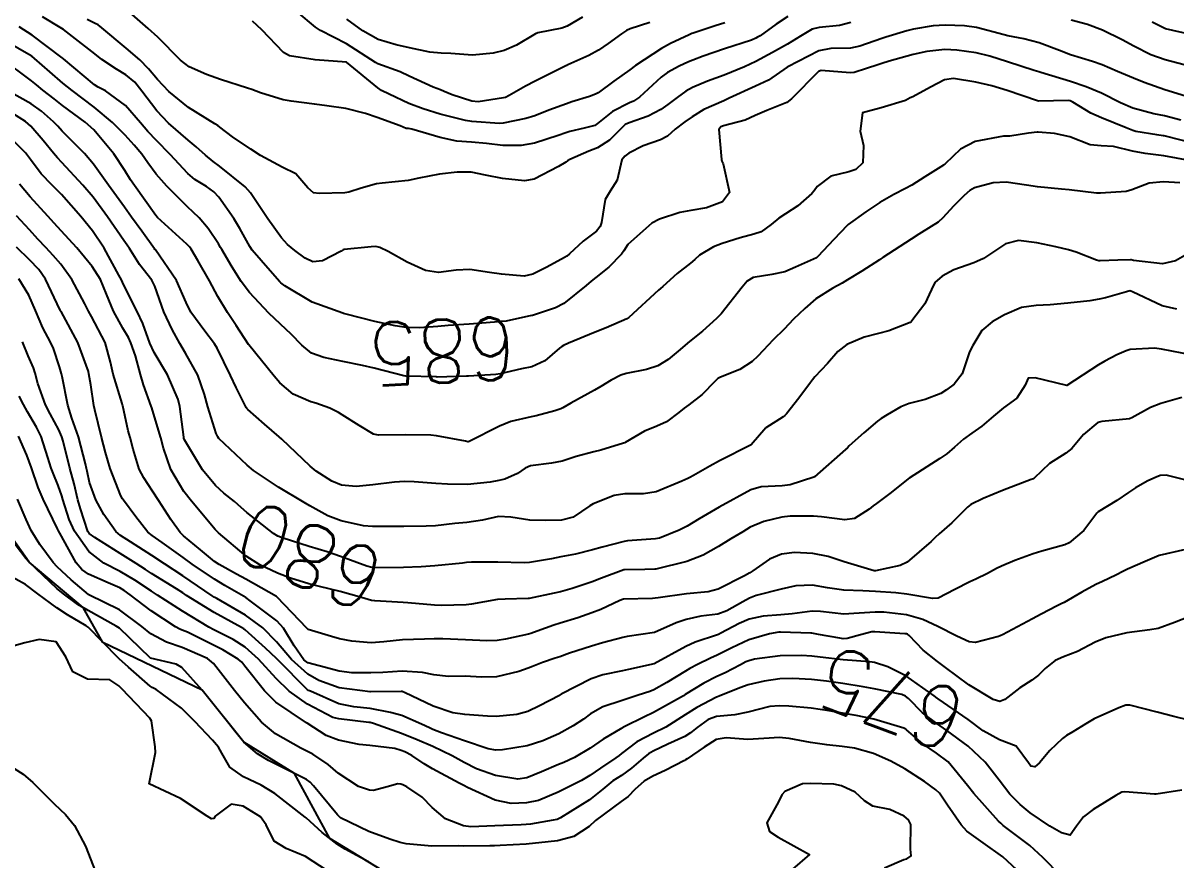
# Model space of a CAD drawing. Header units: metres. Extents: x 292545 to 299085, y 7450245 to 7463078.
# Drawn here: x 294679 to 294752.3, y 7462820.6 to 7462873.8 of the extents above; entities that cross this region are included whole.
import ezdxf
from ezdxf.enums import TextEntityAlignment as Align

# ---------------------------------------------------------------- set-up
doc = ezdxf.new("R2010")
doc.units = ezdxf.units.M
for name, color, linetype in [('Cotas', 45, 'Continuous'), ('Curvas de Nivel 1m', 11, 'Continuous'), ('Curvas de Nivel 5m', 15, 'Continuous'), ('Hidrografia', 140, 'Continuous')]:
    doc.layers.add(name, color=color, linetype=linetype)
doc.styles.add('Style-STANDARD', font='STANDARD.shx')

msp = doc.modelspace()

# ---------------------------------------------------------------- linework, layer by layer
at = {"layer": 'Curvas de Nivel 1m', "flags": 128}
for points, elevation in [([(294753.142, 7462869.051), (294751.536, 7462869.546), (294750.239, 7462870.003), (294749.546, 7462870.277), (294748.549, 7462870.72), (294747.557, 7462871.145), (294746.955, 7462871.34), (294745.563, 7462871.779), (294744.859, 7462872.053), (294743.571, 7462872.541), (294742.584, 7462872.79), (294741.576, 7462872.975), (294741.345, 7462873.035), (294739.583, 7462873.508), (294738.815, 7462873.607), (294737.585, 7462873.65), (294736.832, 7462873.61), (294735.581, 7462873.397), (294735.163, 7462873.292), (294733.83, 7462872.896), (294733.572, 7462872.814), (294732.159, 7462872.322), (294731.566, 7462872.2), (294730.325, 7462872.173), (294729.564, 7462872.024), (294727.585, 7462871.002), (294727.553, 7462870.985), (294726.373, 7462870.153), (294725.541, 7462869.775), (294723.861, 7462869.015), (294723.649, 7462868.901), (294723.53, 7462868.846), (294722.265, 7462868.29), (294721.515, 7462867.829), (294721.046, 7462867.509), (294720.446, 7462867.051), (294719.954, 7462866.6), (294719.496, 7462866.375), (294718.397, 7462865.981), (294717.487, 7462865.514), (294717.239, 7462865.338), (294717.043, 7462865.094), (294716.748, 7462863.812), (294716.299, 7462863.102), (294715.981, 7462862.572), (294715.746, 7462861.107), (294715.672, 7462860.866), (294715.428, 7462860.569), (294714.601, 7462859.938), (294713.714, 7462859.127), (294713.552, 7462858.987), (294713.409, 7462858.893), (294712.278, 7462858.273), (294711.393, 7462857.826), (294710.846, 7462857.71), (294709.393, 7462857.83), (294708.637, 7462857.949), (294707.397, 7462858.121), (294706.52, 7462858.094), (294705.394, 7462857.942), (294704.565, 7462858.068), (294703.403, 7462858.6), (294702.198, 7462859.268), (294701.677, 7462859.538), (294701.416, 7462859.598), (294701.124, 7462859.575), (294699.414, 7462859.394), (294699.343, 7462859.371), (294699.216, 7462859.302), (294698.033, 7462858.684), (294697.406, 7462858.611), (294696.923, 7462858.842), (294696.273, 7462859.337), (294695.798, 7462859.726), (294695.421, 7462860.14), (294694.557, 7462861.359), (294693.457, 7462863.006), (294693.12, 7462863.373), (294691.476, 7462864.699), (294691.074, 7462864.991), (294690.593, 7462865.403), (294690.01, 7462865.934), (294689.492, 7462866.357), (294688.255, 7462867.432), (294687.514, 7462868.21), (294686.553, 7462869.455), (294686.105, 7462870.028), (294685.543, 7462870.493), (294684.934, 7462870.856), (294684.006, 7462871.483), (294683.558, 7462871.825), (294682.144, 7462872.935), (294681.581, 7462873.372), (294681.372, 7462873.513), (294680.239, 7462874.179)], 687), ([(294727.591, 7462874.203), (294726.851, 7462873.71), (294725.836, 7462872.987), (294725.677, 7462872.884), (294725.571, 7462872.831), (294725.288, 7462872.712), (294723.564, 7462872.146), (294722.221, 7462871.692), (294721.557, 7462871.441), (294721.278, 7462871.321), (294720.686, 7462871.049), (294719.948, 7462870.657), (294719.546, 7462870.35), (294718.166, 7462869.081), (294717.788, 7462868.827), (294717.527, 7462868.711), (294716.452, 7462868.168), (294715.507, 7462867.4), (294715.328, 7462867.29), (294714.653, 7462867.118), (294713.735, 7462866.893), (294713.5, 7462866.822), (294713.009, 7462866.649), (294711.493, 7462866.167), (294710.649, 7462866.011), (294709.491, 7462866.016), (294708.442, 7462866.146), (294707.493, 7462866.223), (294706.572, 7462866.292), (294705.496, 7462866.516), (294703.695, 7462867.054), (294703.501, 7462867.083), (294703.348, 7462867.099), (294702.956, 7462867.258), (294701.511, 7462867.786), (294700.754, 7462868.048), (294699.519, 7462868.367), (294698.3, 7462868.533), (294697.523, 7462868.626), (294696.048, 7462868.82), (294695.526, 7462868.911), (294694.097, 7462869.364), (294693.535, 7462869.561), (294693.264, 7462869.644), (294691.541, 7462870.211), (294690.664, 7462870.523), (294689.549, 7462871.015), (294689.002, 7462871.426), (294687.575, 7462872.882), (294686.954, 7462873.446), (294685.595, 7462874.626)], 689), ([(294718.832, 7462873.824), (294717.578, 7462873.423), (294717.351, 7462873.317), (294717.02, 7462873.096), (294716.183, 7462872.488), (294715.562, 7462872.057), (294714.956, 7462871.718), (294713.615, 7462871.129), (294713.572, 7462871.111), (294713.553, 7462871.102), (294713.491, 7462871.07), (294711.542, 7462870.095), (294710.927, 7462869.778), (294709.897, 7462869.176), (294709.647, 7462869.063), (294709.531, 7462869.037), (294707.929, 7462868.793), (294707.527, 7462868.825), (294706.258, 7462869.219), (294705.757, 7462869.448), (294705.536, 7462869.538), (294705.063, 7462869.709), (294703.545, 7462870.424), (294702.969, 7462870.681), (294701.552, 7462871.192), (294701.395, 7462871.282), (294699.565, 7462872.469), (294697.91, 7462873.317), (294697.576, 7462873.528), (294696.416, 7462874.512)], 691), ([(294714.552, 7462874.157), (294713.58, 7462873.597), (294713.24, 7462873.473), (294711.705, 7462873.158), (294711.572, 7462873.105), (294710.348, 7462872.389), (294709.562, 7462872.046), (294708.88, 7462871.866), (294707.558, 7462871.748), (294706.188, 7462871.85), (294705.559, 7462871.884), (294704.856, 7462871.941), (294703.563, 7462872.209), (294702.702, 7462872.401), (294701.567, 7462872.734), (294700.582, 7462873.29), (294699.584, 7462874.04)], 692), ([(294752.559, 7462867.623), (294751.515, 7462867.886), (294750.856, 7462868.03), (294749.52, 7462868.382), (294748.74, 7462868.718), (294747.532, 7462869.328), (294746.545, 7462869.733), (294745.543, 7462870.086), (294743.678, 7462870.652), (294743.551, 7462870.683), (294743.237, 7462870.783), (294741.558, 7462871.334), (294740.426, 7462871.681), (294739.564, 7462871.891), (294738.338, 7462872.069), (294737.565, 7462872.104), (294736.435, 7462871.99), (294735.562, 7462871.8), (294734.029, 7462871.364), (294733.556, 7462871.213), (294733.315, 7462871.142), (294732.585, 7462870.91), (294731.817, 7462870.649), (294731.549, 7462870.629), (294729.712, 7462870.776), (294729.55, 7462870.713), (294727.83, 7462868.966), (294727.529, 7462868.742), (294726.263, 7462868.241), (294725.517, 7462867.907), (294724.89, 7462867.622), (294723.506, 7462867.254), (294723.337, 7462867.191), (294723.204, 7462867.023), (294723.386, 7462865.119), (294723.406, 7462865.021), (294723.48, 7462864.838), (294723.878, 7462863.014), (294723.447, 7462862.421), (294722.417, 7462862.056), (294721.441, 7462861.875), (294720.735, 7462861.752), (294719.436, 7462861.338), (294718.959, 7462861.067), (294717.419, 7462859.722), (294717.184, 7462859.324), (294717.029, 7462859.094), (294716.222, 7462858.281), (294715.391, 7462857.621), (294715.102, 7462857.399), (294714.774, 7462857.119), (294713.371, 7462855.977), (294712.826, 7462855.687), (294711.363, 7462855.214), (294711.323, 7462855.2), (294711.125, 7462855.162), (294709.692, 7462854.845), (294709.359, 7462854.817), (294708.964, 7462854.791), (294707.357, 7462854.661), (294706.016, 7462854.564), (294705.356, 7462854.503), (294704.167, 7462854.43), (294703.355, 7462854.453), (294702.641, 7462854.546), (294701.358, 7462854.83), (294699.523, 7462855.298), (294699.363, 7462855.335), (294699.315, 7462855.349), (294697.374, 7462856.064), (294695.634, 7462857.101), (294695.392, 7462857.283), (294695.318, 7462857.351), (294694.703, 7462858.054), (294693.571, 7462859.368), (294693.415, 7462859.6), (294692.788, 7462860.741), (294692.398, 7462861.38), (294691.453, 7462862.723), (294691.133, 7462863.07), (294690.65, 7462863.402), (294689.912, 7462863.858), (294689.471, 7462864.233), (294688.352, 7462865.431), (294687.492, 7462866.317), (294686.942, 7462866.893), (294686.471, 7462867.455), (294685.519, 7462868.546), (294684.234, 7462869.483), (294683.768, 7462869.719), (294683.537, 7462869.871), (294681.577, 7462871.51), (294681.553, 7462871.527), (294681.482, 7462871.583), (294679.575, 7462873.02), (294678.757, 7462873.548)], 686), ([(294731.587, 7462873.832), (294730.875, 7462873.636), (294729.582, 7462873.516), (294729.131, 7462873.396), (294728.396, 7462872.958), (294727.568, 7462872.456), (294726.619, 7462871.923), (294725.556, 7462871.342), (294724.844, 7462871.001), (294723.547, 7462870.474), (294722.487, 7462870.087), (294721.54, 7462869.703), (294721.117, 7462869.464), (294720.572, 7462869.05), (294719.978, 7462868.604), (294719.522, 7462868.304), (294718.713, 7462867.874), (294717.508, 7462867.453), (294717.262, 7462867.337), (294717.004, 7462867.095), (294716.258, 7462866.34), (294715.491, 7462865.871), (294714.944, 7462865.659), (294713.737, 7462865.127), (294713.585, 7462865.026), (294713.48, 7462864.953), (294713.025, 7462864.684), (294711.47, 7462863.863), (294710.869, 7462863.766), (294709.47, 7462863.911), (294708.391, 7462864.115), (294707.474, 7462864.318), (294706.58, 7462864.325), (294705.472, 7462864.183), (294704.16, 7462863.933), (294703.468, 7462863.79), (294701.816, 7462863.624), (294701.466, 7462863.569), (294700.481, 7462863.29), (294699.707, 7462863.049), (294699.459, 7462863.009), (294697.815, 7462862.959), (294697.458, 7462863.002), (294697.098, 7462863.325), (294696.334, 7462864.199), (294695.476, 7462864.624), (294694.092, 7462865.364), (294693.487, 7462865.769), (294692.319, 7462866.557), (294691.501, 7462867.183), (294691.382, 7462867.272), (294691.192, 7462867.395), (294689.518, 7462868.431), (294688.267, 7462869.433), (294687.541, 7462870.212), (294686.983, 7462870.884), (294686.429, 7462871.451), (294685.564, 7462872.194), (294684.008, 7462873.484), (294683.767, 7462873.67), (294683.586, 7462873.769), (294683.074, 7462874.009)], 688), ([(294753.185, 7462871.035), (294751.561, 7462871.451), (294750.65, 7462871.78), (294749.569, 7462872.317), (294748.844, 7462872.717), (294747.579, 7462873.347), (294746.631, 7462873.69), (294745.585, 7462873.973)], 688), ([(294753.175, 7462873.066), (294751.58, 7462873.431), (294750.738, 7462873.846)], 689), ([(294753.086, 7462865.064), (294751.49, 7462865.359), (294750.293, 7462865.5), (294749.492, 7462865.653), (294748.275, 7462865.942), (294747.496, 7462865.991), (294746.812, 7462866.056), (294745.501, 7462866.561), (294744.531, 7462866.77), (294743.504, 7462866.851), (294743.432, 7462866.853), (294742.888, 7462866.786), (294741.696, 7462866.603), (294741.501, 7462866.601), (294741.293, 7462866.595), (294739.497, 7462866.255), (294738.557, 7462865.775), (294737.584, 7462864.849), (294737.532, 7462864.8), (294737.482, 7462864.764), (294736.307, 7462864.025), (294735.462, 7462863.495), (294735.063, 7462863.272), (294734.319, 7462862.887), (294733.448, 7462862.393), (294732.551, 7462861.8), (294731.434, 7462860.991), (294731.355, 7462860.921), (294730.524, 7462860.034), (294729.506, 7462858.949), (294729.457, 7462858.905), (294729.412, 7462858.881), (294728.081, 7462858.285), (294727.398, 7462857.991), (294726.568, 7462857.805), (294725.392, 7462857.612), (294725, 7462857.384), (294724.697, 7462857), (294723.366, 7462855.307), (294723.219, 7462855.167), (294723.054, 7462855.023), (294722.169, 7462854.218), (294721.348, 7462853.552), (294721.063, 7462853.326), (294720.757, 7462853.046), (294719.981, 7462852.406), (294719.327, 7462852.011), (294718.624, 7462851.77), (294717.319, 7462851.523), (294716.987, 7462851.425), (294716.375, 7462851.099), (294715.718, 7462850.697), (294715.306, 7462850.464), (294713.797, 7462849.632), (294713.295, 7462849.33), (294713.167, 7462849.269), (294712.797, 7462849.145), (294711.615, 7462848.831), (294711.289, 7462848.77), (294709.987, 7462848.472), (294709.283, 7462848.171), (294707.351, 7462847.209), (294707.295, 7462847.187), (294707.273, 7462847.183), (294707.105, 7462847.212), (294705.276, 7462847.553), (294704.915, 7462847.595), (294703.277, 7462847.629), (294701.595, 7462847.594), (294701.277, 7462847.669), (294700.354, 7462848.218), (294699.289, 7462848.894), (294699.039, 7462849.052), (294698.504, 7462849.312), (294697.603, 7462849.633), (294697.297, 7462849.73), (294696.176, 7462850.211), (294695.309, 7462850.928), (294694.955, 7462851.354), (294693.342, 7462853.341), (294693.32, 7462853.37), (294692.546, 7462854.573), (294691.987, 7462855.391), (294691.378, 7462856.42), (294690.858, 7462857.405), (294690.115, 7462858.703), (294689.686, 7462859.417), (294689.574, 7462859.577), (294689.416, 7462859.747), (294687.548, 7462861.439), (294687.435, 7462861.569), (294686.077, 7462863.461), (294685.831, 7462863.829), (294685.472, 7462864.418), (294684.765, 7462865.477), (294683.498, 7462866.996), (294682.949, 7462867.496), (294681.519, 7462868.552), (294680.977, 7462868.968), (294680.272, 7462869.529), (294679.866, 7462869.865), (294679.539, 7462870.128), (294677.613, 7462871.559)], 684), ([(294752.499, 7462863.638), (294751.468, 7462863.702), (294750.55, 7462863.61), (294749.46, 7462863.198), (294749.084, 7462863.088), (294747.457, 7462862.975), (294747.205, 7462862.985), (294745.459, 7462863.196), (294744.987, 7462863.238), (294743.462, 7462863.382), (294742.759, 7462863.492), (294741.466, 7462863.676), (294740.631, 7462863.647), (294739.46, 7462863.328), (294739.147, 7462863.144), (294738.794, 7462862.837), (294738.126, 7462862.164), (294737.438, 7462861.408), (294737.145, 7462861.143), (294736.706, 7462860.857), (294735.92, 7462860.373), (294735.425, 7462860.067), (294733.628, 7462858.897), (294733.501, 7462858.809), (294733.411, 7462858.739), (294732.291, 7462858.02), (294731.391, 7462857.468), (294731.05, 7462857.263), (294730.449, 7462856.934), (294729.376, 7462856.266), (294728.668, 7462855.659), (294727.951, 7462854.964), (294727.665, 7462854.662), (294727.357, 7462854.338), (294726.669, 7462853.658), (294726.028, 7462852.983), (294725.698, 7462852.626), (294725.332, 7462852.284), (294724.541, 7462851.786), (294723.317, 7462851.298), (294723.139, 7462851.198), (294722.962, 7462851.024), (294722.156, 7462850.18), (294721.298, 7462849.528), (294721.011, 7462849.328), (294720.673, 7462849.046), (294719.893, 7462848.445), (294719.279, 7462848.169), (294718.497, 7462847.856), (294717.264, 7462847.135), (294717.235, 7462847.119), (294717.152, 7462847.091), (294715.719, 7462846.653), (294715.264, 7462846.549), (294714.139, 7462846.247), (294713.255, 7462845.947), (294712.574, 7462845.825), (294711.25, 7462845.659), (294710.914, 7462845.497), (294710.416, 7462845.168), (294709.611, 7462844.804), (294709.238, 7462844.722), (294708.676, 7462844.627), (294707.236, 7462844.472), (294705.965, 7462844.494), (294705.236, 7462844.537), (294703.845, 7462844.636), (294703.237, 7462844.657), (294702.597, 7462844.62), (294701.235, 7462844.456), (294700.179, 7462844.345), (294699.234, 7462844.422), (294698.614, 7462844.686), (294697.626, 7462845.324), (294697.247, 7462845.629), (294695.436, 7462847.348), (294695.274, 7462847.492), (294694.338, 7462848.304), (294693.291, 7462849.228), (294693.224, 7462849.303), (294693.181, 7462849.372), (294692.546, 7462850.622), (294692.194, 7462851.387), (294691.339, 7462853.136), (294691.174, 7462853.402), (294690.551, 7462854.208), (294689.659, 7462855.417), (294689.372, 7462856.031), (294688.76, 7462857.426), (294687.412, 7462859.376), (294687.383, 7462859.411), (294687.363, 7462859.441), (294686.547, 7462860.576), (294685.902, 7462861.463), (294685.442, 7462862.09), (294684.443, 7462863.48), (294683.476, 7462864.827), (294682.904, 7462865.496), (294681.497, 7462866.923), (294681.216, 7462867.23), (294680.948, 7462867.518), (294680.187, 7462868.197), (294679.524, 7462868.657), (294677.881, 7462869.557)], 683), ([(294752.965, 7462859.109), (294752.223, 7462858.678), (294751.401, 7462858.484), (294749.558, 7462858.708), (294749.403, 7462858.746), (294749.365, 7462858.749), (294748.57, 7462858.718), (294747.446, 7462858.686), (294747.402, 7462858.684), (294747.358, 7462858.686), (294747.207, 7462858.733), (294745.903, 7462859.238), (294745.419, 7462859.389), (294744.621, 7462859.568), (294743.423, 7462859.82), (294742.243, 7462859.974), (294741.423, 7462859.765), (294740.016, 7462858.821), (294739.609, 7462858.628), (294739.409, 7462858.564), (294738.143, 7462858.101), (294737.396, 7462857.715), (294736.942, 7462857.302), (294736.717, 7462856.857), (294736.29, 7462855.945), (294735.466, 7462854.869), (294735.42, 7462854.812), (294735.361, 7462854.756), (294734.021, 7462854.225), (294733.35, 7462854.056), (294732.435, 7462853.821), (294731.347, 7462853.371), (294730.78, 7462852.928), (294730.109, 7462852.161), (294729.318, 7462851.307), (294729.154, 7462851.113), (294729.03, 7462850.953), (294728.299, 7462849.964), (294727.506, 7462848.968), (294727.407, 7462848.853), (294727.29, 7462848.761), (294726.195, 7462848.066), (294725.263, 7462846.99), (294723.252, 7462845.965), (294722.635, 7462845.64), (294721.603, 7462845.036), (294721.364, 7462844.917), (294721.241, 7462844.859), (294720.87, 7462844.677), (294719.232, 7462844.008), (294718.432, 7462843.877), (294717.231, 7462843.872), (294716.559, 7462843.768), (294715.224, 7462843.249), (294715.01, 7462843.113), (294713.946, 7462842.395), (294713.209, 7462842.2), (294712.172, 7462842.187), (294711.209, 7462842.206), (294710, 7462842.384), (294709.212, 7462842.427), (294708.2, 7462842.203), (294707.205, 7462842.047), (294706.431, 7462841.991), (294705.202, 7462841.845), (294704.626, 7462841.812), (294703.201, 7462841.797), (294702.675, 7462841.791), (294701.201, 7462841.796), (294700.634, 7462841.853), (294699.212, 7462842.162), (294698.372, 7462842.47), (294697.221, 7462843.117), (294696.86, 7462843.334), (294695.232, 7462844.289), (294693.649, 7462845.366), (294693.248, 7462845.697), (294691.454, 7462847.397), (294691.373, 7462847.498), (294691.276, 7462847.703), (294690.736, 7462849.406), (294690.523, 7462850.185), (294690.104, 7462851.412), (294689.334, 7462852.822), (294688.957, 7462853.424), (294688.471, 7462854.309), (294687.95, 7462855.434), (294687.387, 7462857.069), (294687.185, 7462857.443), (294686.404, 7462858.456), (294685.76, 7462859.465), (294685.624, 7462859.676), (294685.418, 7462859.972), (294684.368, 7462861.481), (294683.451, 7462862.721), (294682.799, 7462863.497), (294681.477, 7462864.925), (294681.193, 7462865.227), (294680.949, 7462865.518), (294680.287, 7462866.324), (294679.509, 7462867.246), (294679.154, 7462867.544), (294677.523, 7462868.55)], 682), ([(294752.316, 7462855.62), (294751.374, 7462855.819), (294749.494, 7462856.709), (294749.383, 7462856.759), (294749.33, 7462856.764), (294749.105, 7462856.713), (294747.769, 7462856.337), (294747.378, 7462856.248), (294746.787, 7462856.149), (294745.375, 7462855.994), (294744.268, 7462855.877), (294743.374, 7462855.85), (294742.439, 7462855.722), (294741.367, 7462855.257), (294740.574, 7462854.812), (294739.923, 7462854.253), (294739.34, 7462853.294), (294739.183, 7462852.984), (294739.118, 7462852.832), (294738.664, 7462851.493), (294738.155, 7462850.842), (294737.676, 7462850.48), (294737.307, 7462850.257), (294736.317, 7462849.879), (294735.3, 7462849.608), (294734.774, 7462849.41), (294733.899, 7462848.894), (294733.52, 7462848.667), (294733.287, 7462848.503), (294732.43, 7462847.754), (294731.501, 7462846.918), (294731.376, 7462846.804), (294731.261, 7462846.699), (294729.284, 7462844.949), (294729.243, 7462844.927), (294727.748, 7462844.455), (294727.237, 7462844.386), (294725.905, 7462844.315), (294725.234, 7462844.126), (294723.223, 7462843.02), (294721.957, 7462842.288), (294721.205, 7462841.821), (294720.691, 7462841.557), (294719.432, 7462841.066), (294719.192, 7462841.019), (294717.4, 7462840.879), (294717.191, 7462840.853), (294715.797, 7462840.493), (294715.185, 7462840.312), (294714.1, 7462840.044), (294713.18, 7462839.869), (294712.569, 7462839.756), (294711.176, 7462839.517), (294710.846, 7462839.494), (294709.176, 7462839.524), (294707.502, 7462839.531), (294707.176, 7462839.504), (294706.919, 7462839.469), (294705.174, 7462839.308), (294704.307, 7462839.243), (294703.172, 7462839.193), (294701.276, 7462839.175), (294701.172, 7462839.186), (294700.85, 7462839.283), (294699.182, 7462839.884), (294698.316, 7462840.183), (294697.191, 7462840.539), (294695.471, 7462841.075), (294695.2, 7462841.18), (294694.908, 7462841.353), (294693.216, 7462842.68), (294692.853, 7462843.01), (294692.432, 7462843.382), (294691.758, 7462843.922), (294691.233, 7462844.398), (294690.402, 7462845.408), (294689.271, 7462847.313), (294689.23, 7462847.42), (294689.219, 7462847.475), (294688.966, 7462849.423), (294688.861, 7462849.861), (294688.189, 7462851.431), (294687.334, 7462852.848), (294687.06, 7462853.444), (294686.613, 7462854.708), (294686.262, 7462855.457), (294685.388, 7462857.175), (294685.249, 7462857.471), (294685.091, 7462857.778), (294684.156, 7462859.483), (294683.424, 7462860.586), (294682.676, 7462861.498), (294681.454, 7462862.895), (294680.84, 7462863.519), (294680.159, 7462864.219), (294679.479, 7462865.129), (294679.157, 7462865.543), (294677.508, 7462867.204)], 681), ([(294752.631, 7462849.995), (294751.302, 7462849.619), (294750.644, 7462849.352), (294749.44, 7462848.709), (294749.348, 7462848.653), (294749.292, 7462848.634), (294747.535, 7462848.482), (294747.288, 7462848.398), (294746.377, 7462847.643), (294745.627, 7462846.755), (294745.26, 7462846.46), (294744.227, 7462845.796), (294743.244, 7462844.871), (294743.194, 7462844.83), (294743.06, 7462844.782), (294741.236, 7462844.096), (294740.001, 7462843.588), (294739.227, 7462843.206), (294739.019, 7462843.038), (294738.827, 7462842.834), (294738.012, 7462842.041), (294737.2, 7462841.331), (294736.954, 7462841.096), (294736.711, 7462840.857), (294735.18, 7462839.544), (294734.74, 7462839.321), (294733.174, 7462838.98), (294733.089, 7462838.985), (294731.179, 7462839.563), (294730.148, 7462839.901), (294729.184, 7462840.092), (294728.009, 7462840.138), (294727.184, 7462840.042), (294726.428, 7462839.73), (294725.371, 7462838.988), (294725.172, 7462838.856), (294724.842, 7462838.668), (294723.161, 7462837.822), (294722.534, 7462837.652), (294721.158, 7462837.524), (294719.366, 7462837.278), (294719.155, 7462837.242), (294718.992, 7462837.234), (294717.154, 7462837.173), (294717.088, 7462837.157), (294716.93, 7462837.092), (294715.718, 7462836.53), (294715.141, 7462836.308), (294714.258, 7462836.001), (294713.131, 7462835.663), (294712.733, 7462835.54), (294711.67, 7462835.155), (294711.276, 7462835.003), (294711.121, 7462834.96), (294709.648, 7462834.644), (294709.117, 7462834.556), (294708.465, 7462834.539), (294707.117, 7462834.596), (294705.679, 7462834.663), (294705.117, 7462834.662), (294704.513, 7462834.636), (294703.116, 7462834.589), (294701.916, 7462834.471), (294701.114, 7462834.412), (294699.894, 7462834.513), (294699.117, 7462834.661), (294698.612, 7462834.802), (294697.122, 7462835.262), (294697.038, 7462835.331), (294695.152, 7462837.315), (294695.105, 7462837.35), (294693.164, 7462838.452), (294692.57, 7462838.782), (294691.456, 7462839.396), (294691.176, 7462839.585), (294690.27, 7462840.326), (294689.2, 7462841.207), (294688.982, 7462841.422), (294688.385, 7462842.254), (294687.634, 7462843.436), (294687.229, 7462844.047), (294686.671, 7462844.882), (294686.387, 7462845.453), (294686.007, 7462846.714), (294685.803, 7462847.462), (294685.691, 7462847.878), (294685.344, 7462849.469), (294685.332, 7462849.508), (294685.294, 7462849.618), (294684.738, 7462851.476), (294684.57, 7462852.232), (294684.22, 7462853.481), (294683.359, 7462855.143), (294683.153, 7462855.492), (294682.921, 7462855.943), (294682.103, 7462857.503), (294681.402, 7462858.467), (294680.917, 7462859.026), (294680.449, 7462859.524), (294679.947, 7462860.061), (294679.424, 7462860.649), (294678.585, 7462861.548)], 679), ([(294753.243, 7462844.66), (294751.628, 7462845.066), (294751.246, 7462845.04), (294750.993, 7462844.945), (294750.469, 7462844.698), (294749.681, 7462844.261), (294749.235, 7462843.956), (294748.488, 7462843.46), (294747.32, 7462842.729), (294747.263, 7462842.689), (294747.222, 7462842.644), (294746.404, 7462841.542), (294745.464, 7462840.756), (294745.192, 7462840.628), (294743.731, 7462840.231), (294743.186, 7462840.073), (294742.018, 7462839.635), (294741.178, 7462839.281), (294740.859, 7462839.13), (294740.279, 7462838.819), (294739.536, 7462838.458), (294739.165, 7462838.294), (294738.194, 7462837.803), (294737.149, 7462837.254), (294736.78, 7462837.224), (294735.152, 7462837.503), (294734.465, 7462837.575), (294733.161, 7462837.668), (294732.349, 7462837.72), (294731.161, 7462837.751), (294730.124, 7462837.897), (294729.164, 7462838.065), (294728.098, 7462838.026), (294727.161, 7462837.809), (294725.583, 7462837.419), (294725.155, 7462837.241), (294724.74, 7462837.004), (294723.726, 7462836.432), (294723.141, 7462836.237), (294722.077, 7462836.093), (294721.136, 7462835.895), (294720.506, 7462835.676), (294719.123, 7462835.07), (294717.392, 7462834.815), (294717.12, 7462834.755), (294715.815, 7462834.404), (294715.114, 7462834.206), (294713.722, 7462833.744), (294713.107, 7462833.525), (294712.82, 7462833.428), (294712.012, 7462833.151), (294711.362, 7462832.896), (294711.099, 7462832.79), (294710.513, 7462832.585), (294709.094, 7462832.248), (294708.131, 7462832.232), (294707.094, 7462832.289), (294706.045, 7462832.269), (294705.094, 7462832.372), (294704.386, 7462832.531), (294703.096, 7462832.598), (294701.853, 7462832.515), (294701.095, 7462832.492), (294699.883, 7462832.504), (294699.096, 7462832.61), (294698.541, 7462832.752), (294697.101, 7462833.142), (294696.843, 7462833.333), (294696.227, 7462834.224), (294695.545, 7462835.346), (294695.13, 7462835.796), (294693.434, 7462837.081), (294693.152, 7462837.284), (294693.021, 7462837.372), (294691.825, 7462838.055), (294691.163, 7462838.452), (294689.756, 7462839.414), (294689.179, 7462839.834), (294687.848, 7462840.779), (294687.2, 7462841.218), (294686.936, 7462841.444), (294686.178, 7462842.421), (294685.385, 7462843.468), (294685.319, 7462843.564), (294685.226, 7462843.744), (294684.541, 7462845.477), (294684.237, 7462846.502), (294683.999, 7462847.483), (294683.558, 7462849.22), (294683.504, 7462849.488), (294683.306, 7462850.804), (294683.194, 7462851.491), (294683.166, 7462851.64), (294682.493, 7462853.498), (294681.419, 7462855.452), (294681.382, 7462855.51), (294681.363, 7462855.549), (294680.43, 7462857.524), (294680.003, 7462858.135), (294679.405, 7462858.746), (294678.581, 7462859.548)], 678), ([(294752.864, 7462840.339), (294751.186, 7462839.961), (294750.298, 7462839.582), (294749.177, 7462839.087), (294748.917, 7462838.971), (294748.429, 7462838.717), (294747.582, 7462838.311), (294747.164, 7462838.121), (294746.263, 7462837.636), (294745.146, 7462836.98), (294744.998, 7462836.909), (294744.703, 7462836.764), (294743.692, 7462836.22), (294743.134, 7462835.936), (294741.239, 7462834.923), (294741.123, 7462834.866), (294741.085, 7462834.849), (294740.982, 7462834.811), (294739.525, 7462834.42), (294739.119, 7462834.482), (294738.34, 7462834.838), (294737.129, 7462835.44), (294736.161, 7462835.892), (294735.136, 7462836.178), (294733.691, 7462836.348), (294733.145, 7462836.365), (294731.793, 7462836.264), (294731.143, 7462836.234), (294729.68, 7462836.406), (294729.145, 7462836.419), (294727.863, 7462836.242), (294727.141, 7462836.185), (294726.019, 7462836.108), (294725.137, 7462835.915), (294724.499, 7462835.639), (294723.336, 7462835.018), (294723.199, 7462834.943), (294723.122, 7462834.909), (294721.704, 7462834.448), (294721.114, 7462834.181), (294719.103, 7462833.07), (294717.467, 7462832.719), (294717.098, 7462832.638), (294715.83, 7462832.368), (294715.093, 7462832.12), (294713.201, 7462831.138), (294713.128, 7462831.094), (294713.082, 7462831.064), (294711.82, 7462830.404), (294711.066, 7462830.055), (294710.373, 7462829.86), (294709.061, 7462829.729), (294708.51, 7462829.746), (294707.063, 7462829.864), (294706.311, 7462829.971), (294705.07, 7462830.388), (294703.229, 7462831.258), (294703.129, 7462831.305), (294703.083, 7462831.311), (294703.035, 7462831.309), (294701.083, 7462831.302), (294701.061, 7462831.302), (294699.085, 7462831.558), (294697.795, 7462832.025), (294697.094, 7462832.42), (294696.068, 7462833.34), (294695.114, 7462834.479), (294694.24, 7462835.359), (294693.135, 7462836.176), (294691.315, 7462837.233), (294691.152, 7462837.32), (294691.028, 7462837.401), (294689.165, 7462838.658), (294687.996, 7462839.432), (294687.181, 7462839.962), (294685.837, 7462840.817), (294685.199, 7462841.219), (294684.902, 7462841.473), (294684.137, 7462842.558), (294683.63, 7462843.486), (294683.234, 7462844.605), (294683.071, 7462845.322), (294683.033, 7462845.492), (294682.965, 7462845.775), (294682.529, 7462847.497), (294682.113, 7462848.674), (294681.851, 7462849.504), (294681.49, 7462851.338), (294681.45, 7462851.509), (294681.327, 7462851.942), (294680.937, 7462853.114), (294680.748, 7462853.519), (294680.258, 7462854.432), (294679.79, 7462855.534), (294679.377, 7462856.508), (294678.727, 7462857.547)], 677), ([(294753.137, 7462836.081), (294752.155, 7462835.697), (294751.129, 7462835.323), (294750.594, 7462835.229), (294749.126, 7462835.053), (294747.794, 7462834.73), (294747.12, 7462834.441), (294746.006, 7462833.86), (294745.111, 7462833.519), (294744.585, 7462833.288), (294743.951, 7462832.772), (294743.52, 7462832.352), (294743.092, 7462832.041), (294742.33, 7462831.545), (294741.384, 7462830.805), (294741.072, 7462830.687), (294740.639, 7462830.814), (294739.087, 7462831.743), (294737.621, 7462832.845), (294737.107, 7462833.231), (294736.2, 7462833.95), (294735.301, 7462834.877), (294735.199, 7462834.954), (294735.124, 7462834.976), (294735.017, 7462834.989), (294733.126, 7462835.113), (294732.927, 7462835.101), (294732.208, 7462834.909), (294731.361, 7462834.677), (294731.12, 7462834.668), (294730.895, 7462834.698), (294729.534, 7462834.944), (294729.124, 7462835.013), (294729.059, 7462835.015), (294727.125, 7462835.089), (294727.016, 7462835.08), (294726.432, 7462834.98), (294725.119, 7462834.595), (294724.04, 7462834.084), (294723.109, 7462833.627), (294722.69, 7462833.442), (294721.865, 7462833.032), (294721.367, 7462832.769), (294721.097, 7462832.612), (294719.917, 7462831.884), (294719.086, 7462831.428), (294718.833, 7462831.324), (294718.078, 7462831.08), (294717.332, 7462830.834), (294717.078, 7462830.753), (294715.841, 7462830.332), (294715.065, 7462829.893), (294714.613, 7462829.563), (294713.965, 7462829.126), (294713.048, 7462828.625), (294712.022, 7462828.172), (294711.04, 7462827.862), (294709.474, 7462827.62), (294709.037, 7462827.596), (294708.551, 7462827.682), (294707.043, 7462828.177), (294705.588, 7462828.684), (294705.05, 7462828.902), (294704.821, 7462829.004), (294704.311, 7462829.241), (294703.061, 7462829.793), (294702.34, 7462829.991), (294701.067, 7462830.236), (294700.013, 7462830.346), (294699.072, 7462830.54), (294697.262, 7462831.327), (294697.141, 7462831.387), (294697.084, 7462831.43), (294695.162, 7462833.349), (294695.104, 7462833.408), (294694.408, 7462834.059), (294693.122, 7462835.232), (294693.041, 7462835.291), (294692.875, 7462835.374), (294691.137, 7462836.331), (294689.398, 7462837.418), (294689.155, 7462837.58), (294688.745, 7462837.836), (294687.167, 7462838.823), (294686.787, 7462839.064), (294686.182, 7462839.455), (294685.182, 7462840.095), (294683.575, 7462841.109), (294683.201, 7462841.366), (294683.12, 7462841.491), (294682.648, 7462842.929), (294682.489, 7462843.501), (294682.243, 7462844.514), (294681.977, 7462845.503), (294681.562, 7462847.214), (294681.473, 7462847.508), (294681.277, 7462847.948), (294680.718, 7462848.949), (294680.434, 7462849.523), (294679.948, 7462850.896), (294679.778, 7462851.533), (294679.665, 7462851.874), (294679.334, 7462852.644), (294678.972, 7462853.544)], 676), ([(294752.635, 7462825.047), (294751.005, 7462824.798), (294750.899, 7462824.797), (294749.006, 7462824.934), (294748.805, 7462824.914), (294748.442, 7462824.718), (294746.994, 7462823.809), (294746.381, 7462823.354), (294745.935, 7462822.75), (294745.539, 7462822.19), (294744.976, 7462822.33), (294744.24, 7462822.767), (294742.991, 7462823.611), (294742.348, 7462824.141), (294741.702, 7462824.8), (294741.016, 7462825.687), (294740.137, 7462826.819), (294739.043, 7462827.846), (294737.694, 7462828.844), (294737.057, 7462829.274), (294736.159, 7462829.959), (294735.258, 7462830.877), (294735.075, 7462831.027), (294734.841, 7462831.117), (294733.082, 7462831.487), (294732.372, 7462831.618), (294731.087, 7462831.83), (294730.053, 7462831.971), (294729.09, 7462832.069), (294727.912, 7462832.14), (294727.09, 7462832.113), (294726.095, 7462831.977), (294725.084, 7462831.75), (294724.535, 7462831.551), (294723.228, 7462831.018), (294723.116, 7462830.976), (294723.072, 7462830.96), (294721.808, 7462830.29), (294721.061, 7462829.827), (294719.834, 7462829.058), (294719.049, 7462828.66), (294718.007, 7462828.117), (294717.036, 7462827.368), (294716.882, 7462827.244), (294716.66, 7462827.094), (294715.683, 7462826.443), (294715.016, 7462825.97), (294714.478, 7462825.651), (294713.427, 7462825.134), (294713.001, 7462824.92), (294711.748, 7462824.4), (294710.994, 7462824.233), (294710.015, 7462824.197), (294708.995, 7462824.404), (294707.239, 7462825.208), (294707.005, 7462825.335), (294706.721, 7462825.499), (294705.021, 7462826.413), (294704.499, 7462826.71), (294703.702, 7462827.25), (294703.26, 7462827.482), (294703.036, 7462827.571), (294702.615, 7462827.687), (294701.039, 7462827.879), (294700.369, 7462827.957), (294699.042, 7462828.214), (294698.263, 7462828.53), (294697.053, 7462829.307), (294697.018, 7462829.33), (294695.072, 7462830.634), (294694.348, 7462831.357), (294693.099, 7462832.929), (294692.905, 7462833.177), (294692.673, 7462833.376), (294691.688, 7462833.97), (294691.112, 7462834.267), (294689.46, 7462835.076), (294689.121, 7462835.218), (294688.976, 7462835.276), (294688.682, 7462835.427), (294687.138, 7462836.446), (294685.808, 7462837.46), (294685.428, 7462837.738), (294685.157, 7462837.895), (294684.413, 7462838.225), (294683.166, 7462838.773), (294682.738, 7462839.066), (294682.374, 7462839.502), (294681.35, 7462841.369), (294681.263, 7462841.519), (294681.246, 7462841.562), (294681.204, 7462841.659), (294680.284, 7462843.529), (294679.971, 7462844.27), (294679.539, 7462845.536), (294679.255, 7462846.343), (294678.71, 7462847.546)], 674), ([(294744.941, 7462819.605), (294743.79, 7462820.772), (294742.964, 7462821.528), (294741.281, 7462822.806), (294741.119, 7462822.943), (294740.986, 7462823.075), (294739.418, 7462824.826), (294739.011, 7462825.345), (294737.778, 7462826.843), (294737.038, 7462827.406), (294736.166, 7462827.985), (294735.123, 7462828.879), (294735.087, 7462828.913), (294735.053, 7462828.935), (294734.955, 7462828.979), (294733.06, 7462829.562), (294731.943, 7462829.798), (294731.063, 7462829.948), (294730.225, 7462830.093), (294729.066, 7462830.25), (294727.65, 7462830.381), (294727.067, 7462830.41), (294726.45, 7462830.363), (294725.063, 7462830.01), (294724.233, 7462829.837), (294723.06, 7462829.719), (294722.54, 7462829.543), (294721.831, 7462829.032), (294721.404, 7462828.682), (294721.047, 7462828.465), (294719.961, 7462827.975), (294719.038, 7462827.535), (294718.743, 7462827.366), (294718.393, 7462827.076), (294717.672, 7462826.435), (294717.016, 7462825.988), (294716.476, 7462825.63), (294715.844, 7462825.102), (294714.996, 7462824.437), (294713.141, 7462823.294), (294712.984, 7462823.211), (294712.932, 7462823.192), (294712.684, 7462823.143), (294711.247, 7462822.89), (294710.98, 7462822.861), (294710.656, 7462822.842), (294708.979, 7462822.781), (294707.462, 7462822.721), (294706.979, 7462822.774), (294705.837, 7462823.221), (294704.99, 7462823.94), (294704.361, 7462824.604), (294703.395, 7462825.254), (294703.135, 7462825.379), (294703.015, 7462825.432), (294702.818, 7462825.459), (294702.139, 7462825.269), (294701.261, 7462825.025), (294701.009, 7462825.037), (294700.313, 7462825.287), (294699.021, 7462826.117), (294698.392, 7462826.675), (294697.416, 7462827.324), (294697.159, 7462827.453), (294697.035, 7462827.516), (294696.651, 7462827.72), (294695.046, 7462828.629), (294694.153, 7462829.359), (294693.071, 7462830.593), (294692.443, 7462831.38), (294691.842, 7462832.14), (294691.1, 7462833.105), (294690.73, 7462833.404), (294689.11, 7462834.104), (294688.121, 7462834.443), (294687.118, 7462834.985), (294686.55, 7462835.456), (294685.138, 7462836.5), (294683.189, 7462837.453), (294683.153, 7462837.472), (294682.057, 7462838.402), (294681.17, 7462839.237), (294680.913, 7462839.523), (294680.066, 7462840.655), (294679.527, 7462841.537), (294679.21, 7462842.248), (294678.647, 7462843.546)], 673), ([(294742.136, 7462819.984), (294741.245, 7462820.806), (294740.956, 7462821.019), (294740.293, 7462821.487), (294738.977, 7462822.444), (294738.61, 7462822.834), (294737.748, 7462824.09), (294737.22, 7462824.848), (294737.006, 7462825.076), (294736.267, 7462825.608), (294735.026, 7462826.392), (294734.13, 7462826.889), (294733.038, 7462827.381), (294731.839, 7462827.716), (294731.042, 7462827.814), (294730.062, 7462827.921), (294729.044, 7462828.084), (294727.672, 7462828.338), (294727.047, 7462828.396), (294726.417, 7462828.35), (294725.045, 7462828.258), (294723.681, 7462828.379), (294723.045, 7462828.272), (294722.28, 7462827.788), (294721.194, 7462827.038), (294721.1, 7462826.972), (294721.031, 7462826.923), (294719.793, 7462826.287), (294719.016, 7462825.94), (294718.477, 7462825.609), (294717.884, 7462825.081), (294717.449, 7462824.635), (294716.995, 7462824.317), (294715.375, 7462823.114), (294714.979, 7462822.748), (294714.007, 7462822.095), (294712.97, 7462821.831), (294712.36, 7462821.756), (294710.967, 7462821.612), (294709.313, 7462821.531), (294708.966, 7462821.519), (294708.652, 7462821.507), (294706.966, 7462821.495), (294706.677, 7462821.502), (294704.966, 7462821.491), (294703.344, 7462821.632), (294702.968, 7462821.729), (294702.302, 7462821.934), (294700.974, 7462822.418), (294699.179, 7462823.298), (294698.985, 7462823.47), (294697.463, 7462825.323), (294697.25, 7462825.561), (294697.017, 7462825.725), (294696.244, 7462826.114), (294695.027, 7462826.722), (294694.609, 7462826.937), (294693.895, 7462827.361), (294693.04, 7462828.099), (294692.467, 7462828.798), (294692, 7462829.386), (294691.07, 7462830.563), (294690.39, 7462831.407), (294689.097, 7462832.84), (294688.732, 7462833.059), (294687.103, 7462833.439), (294687.082, 7462833.45), (294685.122, 7462835.335), (294684.93, 7462835.472), (294683.143, 7462836.458), (294682.492, 7462836.846), (294681.566, 7462837.514), (294681.339, 7462837.702), (294681.156, 7462837.87), (294679.39, 7462839.538), (294679.176, 7462839.771), (294677.826, 7462841.554)], 672), ([(294700.951, 7462820.488), (294699.473, 7462821.295), (294698.966, 7462821.624), (294698.008, 7462822.349), (294696.983, 7462823.289), (294696.937, 7462823.33), (294695.005, 7462824.839), (294694.134, 7462825.363), (294693.376, 7462825.734), (294693.018, 7462825.901), (294692.143, 7462826.502), (294691.644, 7462827.391), (294691.425, 7462827.782), (294691.041, 7462828.215), (294689.919, 7462829.411), (294689.065, 7462830.253), (294687.459, 7462831.444), (294687.209, 7462831.573), (294687.085, 7462831.659), (294685.709, 7462832.852), (294685.102, 7462833.396), (294685.023, 7462833.471), (294683.132, 7462835.404), (294683.012, 7462835.492), (294681.82, 7462836.19), (294681.144, 7462836.639), (294679.943, 7462837.532), (294679.159, 7462838.109), (294677.927, 7462838.79)], 671), ([(294733.726, 7462820.118), (294734.959, 7462820.644), (294735.155, 7462820.683), (294735.427, 7462820.873), (294735.394, 7462821.3), (294735.401, 7462822.874), (294735.267, 7462823.157), (294734.988, 7462823.389), (294734.065, 7462823.817), (294732.994, 7462824.04), (294732.462, 7462824.372), (294731.864, 7462824.917), (294731.009, 7462825.328), (294730.511, 7462825.435), (294729.011, 7462825.467), (294728.524, 7462825.441), (294727.407, 7462824.966), (294727.214, 7462824.754), (294726.996, 7462824.305), (294726.262, 7462822.981), (294726.422, 7462822.423), (294726.974, 7462822.071), (294728.963, 7462820.95), (294727.888, 7462820.021)], 671)]:
    msp.add_lwpolyline(points, dxfattribs=dict(at, elevation=elevation))
at = {"layer": 'Curvas de Nivel 5m', "flags": 128}
for points, elevation in [([(294723.585, 7462873.812), (294722.983, 7462873.618), (294721.575, 7462873.146), (294721.495, 7462873.12), (294721.328, 7462873.042), (294720.138, 7462872.483), (294719.564, 7462872.172), (294717.923, 7462871.084), (294717.55, 7462870.824), (294716.538, 7462870.105), (294715.535, 7462869.353), (294715.384, 7462869.262), (294714.987, 7462869.115), (294713.877, 7462868.778), (294713.526, 7462868.66), (294712.414, 7462868.253), (294711.514, 7462867.9), (294710.952, 7462867.725), (294709.507, 7462867.424), (294709.281, 7462867.407), (294707.508, 7462867.528), (294707.123, 7462867.591), (294705.515, 7462868.006), (294704.421, 7462868.34), (294703.524, 7462868.682), (294702.256, 7462869.269), (294701.773, 7462869.514), (294701.537, 7462869.669), (294699.553, 7462871.3), (294697.554, 7462871.461), (294695.928, 7462871.716), (294695.559, 7462871.91), (294694.179, 7462873.364), (294693.588, 7462873.912)], 690), ([(294753.497, 7462866.11), (294751.58, 7462866.601), (294751.502, 7462866.616), (294751.447, 7462866.625), (294751.037, 7462866.687), (294749.702, 7462866.904), (294749.505, 7462866.962), (294749.084, 7462867.137), (294747.513, 7462867.764), (294746.837, 7462868.061), (294745.695, 7462868.757), (294745.524, 7462868.846), (294745.419, 7462868.867), (294743.524, 7462868.829), (294743.465, 7462868.839), (294741.533, 7462869.498), (294740.555, 7462869.797), (294739.541, 7462870.041), (294738.123, 7462870.265), (294737.543, 7462870.185), (294736.668, 7462869.726), (294735.527, 7462869.11), (294735.368, 7462869.029), (294735.064, 7462868.877), (294733.518, 7462868.408), (294732.334, 7462868.093), (294732.184, 7462866.913), (294732.393, 7462866.012), (294732.359, 7462864.911), (294731.909, 7462864.483), (294731.474, 7462864.346), (294730.334, 7462864.068), (294729.46, 7462863.397), (294729.272, 7462863.136), (294729.121, 7462862.953), (294728.229, 7462862.178), (294727.44, 7462861.664), (294727.014, 7462861.397), (294726.535, 7462860.979), (294725.896, 7462860.518), (294725.427, 7462860.371), (294724.569, 7462860.147), (294723.421, 7462859.787), (294722.866, 7462859.578), (294721.988, 7462859.034), (294721.685, 7462858.761), (294721.405, 7462858.529), (294720.569, 7462857.875), (294719.661, 7462857.057), (294719.514, 7462856.927), (294719.38, 7462856.814), (294717.491, 7462855.088), (294717.362, 7462854.999), (294716.045, 7462854.414), (294715.353, 7462854.158), (294713.662, 7462853.451), (294713.345, 7462853.305), (294713.237, 7462853.248), (294713.097, 7462853.142), (294712.152, 7462852.33), (294711.325, 7462851.946), (294710.667, 7462851.822), (294709.318, 7462851.503), (294709.051, 7462851.45), (294707.315, 7462851.359), (294707.175, 7462851.351), (294705.314, 7462851.299), (294705.245, 7462851.3), (294703.314, 7462851.353), (294703.192, 7462851.374), (294701.322, 7462851.862), (294700.574, 7462852.038), (294699.328, 7462852.289), (294698.113, 7462852.53), (294697.335, 7462852.824), (294696.711, 7462853.329), (294696.035, 7462854.025), (294695.356, 7462854.664), (294694.612, 7462855.358), (294693.382, 7462856.671), (294692.863, 7462857.378), (294692.297, 7462858.282), (294691.627, 7462859.397), (294691.548, 7462859.532), (294691.417, 7462859.761), (294690.767, 7462860.741), (294690.201, 7462861.408), (294689.807, 7462861.783), (294689.443, 7462862.116), (294688.131, 7462863.433), (294687.47, 7462864.186), (294686.935, 7462864.906), (294686.547, 7462865.454), (294686.063, 7462866.036), (294685.495, 7462866.667), (294684.684, 7462867.478), (294683.517, 7462868.447), (294682.126, 7462869.504), (294681.538, 7462869.98), (294680.716, 7462870.694), (294679.741, 7462871.537), (294679.555, 7462871.68), (294679.223, 7462871.878), (294677.572, 7462872.831)], 685), ([(294753.306, 7462852.687), (294751.339, 7462853.076), (294750.897, 7462853.137), (294749.338, 7462853.041), (294749.08, 7462852.97), (294748.504, 7462852.718), (294747.738, 7462852.316), (294747.326, 7462852.063), (294745.313, 7462850.76), (294743.318, 7462851.257), (294742.868, 7462851.234), (294742.665, 7462850.786), (294742.134, 7462849.962), (294741.298, 7462849.336), (294740.666, 7462848.809), (294739.923, 7462848.181), (294739.276, 7462847.721), (294738.762, 7462847.343), (294738.186, 7462846.841), (294737.689, 7462846.416), (294737.256, 7462846.111), (294735.307, 7462844.879), (294735.242, 7462844.833), (294734.159, 7462843.965), (294733.227, 7462843.272), (294733.015, 7462843.112), (294732.769, 7462842.905), (294731.829, 7462842.299), (294731.213, 7462842.234), (294729.735, 7462842.422), (294729.216, 7462842.461), (294727.733, 7462842.447), (294727.214, 7462842.397), (294726.072, 7462842.119), (294725.204, 7462841.75), (294724.729, 7462841.468), (294723.983, 7462841.008), (294723.188, 7462840.537), (294722.223, 7462839.989), (294721.178, 7462839.567), (294719.199, 7462839.095), (294719.173, 7462839.092), (294719.154, 7462839.089), (294718.506, 7462839.077), (294717.21, 7462839.052), (294717.172, 7462839.044), (294715.764, 7462838.507), (294715.165, 7462838.281), (294713.883, 7462837.852), (294713.158, 7462837.656), (294712.738, 7462837.563), (294711.154, 7462837.234), (294711.088, 7462837.226), (294709.626, 7462837.175), (294709.178, 7462837.155), (294709.153, 7462837.154), (294707.492, 7462836.861), (294707.147, 7462836.83), (294705.583, 7462836.789), (294705.147, 7462836.807), (294703.453, 7462836.951), (294703.149, 7462836.975), (294701.356, 7462837.072), (294701.15, 7462837.104), (294700.512, 7462837.286), (294699.157, 7462837.673), (294697.835, 7462837.995), (294697.161, 7462838.156), (294695.988, 7462838.518), (294695.168, 7462838.843), (294694.055, 7462839.361), (294693.181, 7462839.909), (294691.42, 7462841.397), (294691.307, 7462841.502), (294691.205, 7462841.614), (294689.713, 7462843.415), (294689.229, 7462844.027), (294688.387, 7462845.429), (294687.925, 7462846.772), (294687.754, 7462847.435), (294687.288, 7462848.99), (294687.18, 7462849.33), (294687.14, 7462849.442), (294686.662, 7462850.805), (294686.466, 7462851.453), (294686.143, 7462852.645), (294685.857, 7462853.462), (294685.699, 7462853.818), (294685.352, 7462854.408), (294684.743, 7462855.476), (294684.302, 7462856.557), (294683.915, 7462857.485), (294683.401, 7462858.325), (294682.418, 7462859.5), (294681.424, 7462860.581), (294680.987, 7462861.075), (294680.587, 7462861.523), (294679.451, 7462862.74), (294678.784, 7462863.547)], 680), ([(294753.061, 7462829.498), (294752.108, 7462829.719), (294751.066, 7462829.998), (294749.321, 7462830.457), (294749.07, 7462830.453), (294748.628, 7462830.276), (294747.061, 7462829.577), (294746.532, 7462829.272), (294745.702, 7462828.754), (294745.297, 7462828.511), (294745.049, 7462828.338), (294744.237, 7462827.572), (294743.588, 7462826.774), (294743.286, 7462826.52), (294743.03, 7462826.57), (294742.874, 7462826.782), (294742.1, 7462827.85), (294741.047, 7462828.253), (294740.001, 7462828.821), (294739.06, 7462829.544), (294737.139, 7462830.849), (294737.074, 7462830.892), (294736.895, 7462831.033), (294735.094, 7462832.312), (294733.953, 7462832.892), (294733.106, 7462833.165), (294732.804, 7462833.205), (294731.107, 7462833.334), (294729.656, 7462833.489), (294729.109, 7462833.553), (294728.461, 7462833.605), (294727.109, 7462833.588), (294725.485, 7462833.373), (294725.106, 7462833.271), (294724.916, 7462833.191), (294724.578, 7462833.005), (294723.605, 7462832.505), (294723.092, 7462832.267), (294722.264, 7462831.85), (294721.074, 7462831.117), (294720.958, 7462831.042), (294719.067, 7462829.992), (294718.448, 7462829.69), (294717.243, 7462829.088), (294717.117, 7462829.025), (294717.052, 7462828.987), (294715.861, 7462828.285), (294715.039, 7462827.719), (294714.033, 7462827.125), (294713.355, 7462826.808), (294713.026, 7462826.673), (294711.951, 7462826.219), (294711.013, 7462825.833), (294710.432, 7462825.748), (294709.015, 7462825.976), (294707.812, 7462826.411), (294707.027, 7462826.81), (294706.271, 7462827.218), (294705.039, 7462827.812), (294704.041, 7462828.243), (294703.047, 7462828.643), (294701.273, 7462829.278), (294701.054, 7462829.341), (294700.983, 7462829.352), (294699.057, 7462829.57), (294698.692, 7462829.672), (294697.071, 7462830.503), (294695.915, 7462831.342), (294695.091, 7462832.152), (294693.971, 7462833.361), (294693.111, 7462834.141), (294692.356, 7462834.622), (294691.121, 7462835.237), (294690.804, 7462835.403), (294689.138, 7462836.422), (294687.553, 7462837.436), (294687.156, 7462837.7), (294686.102, 7462838.396), (294685.168, 7462838.95), (294684.131, 7462839.48), (294683.184, 7462840.202), (294682.267, 7462841.504), (294681.942, 7462842.241), (294681.533, 7462843.515), (294681.459, 7462843.751), (294681.232, 7462844.401), (294680.912, 7462845.187), (294680.793, 7462845.517), (294680.588, 7462846.185), (294680.148, 7462847.527), (294679.866, 7462848.119), (294679.288, 7462849.085), (294679.027, 7462849.543), (294678.766, 7462850.081)], 675), ([(294698.337, 7462819.915), (294696.955, 7462820.824), (294695.725, 7462821.342), (294694.967, 7462821.796), (294694.457, 7462822.837), (294694.091, 7462823.363), (294692.993, 7462824.03), (294692.225, 7462824.157), (294691.21, 7462823.398), (294691.129, 7462823.251), (294690.981, 7462823.232), (294690.699, 7462823.403), (294688.999, 7462824.514), (294687.013, 7462825.45), (294687.428, 7462827.444), (294687.401, 7462827.809), (294687.163, 7462829.448), (294687.056, 7462829.625), (294685.312, 7462831.468), (294685.085, 7462831.681), (294684.508, 7462832.056), (294683.089, 7462832.102), (294682.159, 7462832.569), (294681.717, 7462833.511), (294681.117, 7462834.48), (294680.023, 7462834.627), (294679.116, 7462834.409), (294678.447, 7462834.212)], 670), ([(294677.691, 7462826.888), (294679.018, 7462826.055), (294679.625, 7462825.534), (294680.993, 7462824.16), (294681.697, 7462823.509), (294682.271, 7462822.795), (294682.963, 7462821.49), (294683.749, 7462819.482)], 670)]:
    msp.add_lwpolyline(points, dxfattribs=dict(at, elevation=elevation))
at = {"layer": 'Hidrografia'}
msp.add_lwpolyline([(294705.797, 7462817.537), (294698.487, 7462821.986), (294696.244, 7462826.114), (294693.04, 7462828.099), (294690.39, 7462831.407), (294684.077, 7462834.438), (294682.817, 7462836.652), (294679.39, 7462839.538), (294676.971, 7462842.922)], dxfattribs=at)

# ---------------------------------------------------------------- texts
at = {"layer": 'Cotas', "style": 'Style-STANDARD'}
for s, rotation, p in [('685', 182.72866, (294705.672, 7462852.943, 685)), ('680', 156.97037, (294697.233, 7462839.897, 680)), ('675', 159.39792, (294734.17, 7462830.836, 675))]:
    msp.add_text(s, height=4, rotation=rotation, dxfattribs=at).set_placement(p, align=Align.MIDDLE_CENTER)

doc.saveas('drawing.dxf')
